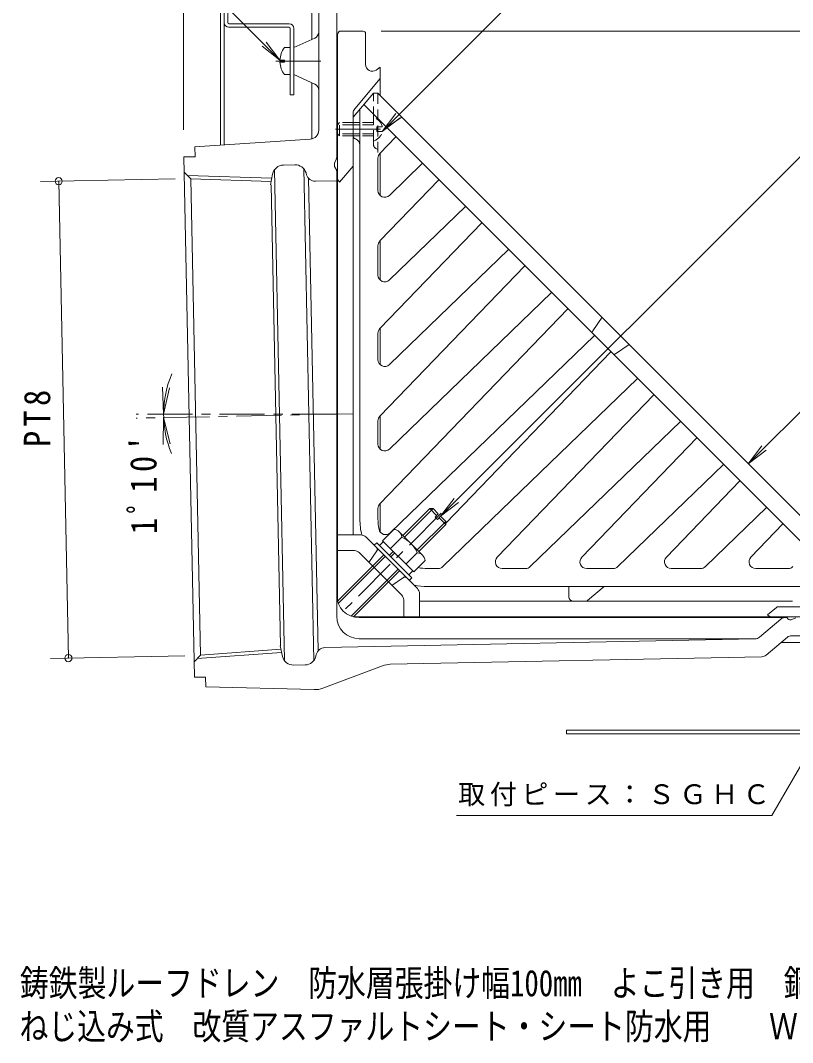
# Model space of a CAD drawing. Units: millimetres at full size, sheet at 1:4; details may follow other scales. Extents: x -507 to 541, y -549 to 538.
# Drawn here: x -337.7 to 5.1, y -549.4 to -95.7 of the extents above; entities that cross this region are included whole.
import ezdxf
from ezdxf.enums import TextEntityAlignment as Align

# ---------------------------------------------------------------- set-up
doc = ezdxf.new("R2010")
doc.units = ezdxf.units.MM
doc.header["$LTSCALE"] = 4
doc.header["$PDMODE"] = 32
doc.header["$PDSIZE"] = 3.2
for name, pattern in [('CHAIN1', [8, 5, -1, 1, -1]), ('DASHED1', [1.8, 1.2, -0.6]), ('DASHED2', [3, 2, -1])]:
    doc.linetypes.add(name, pattern=pattern)
for name, color, linetype, lineweight in [('0-0_通り芯', 4, 'Continuous', 9), ('0-1_躯体', 6, 'Continuous', 9), ('0-2_仕上', 3, 'Continuous', 9), ('0-4_その他', 7, 'Continuous', 9), ('0-5_寸法', 7, 'Continuous', 9), ('0-8', 2, 'Continuous', 9), ('0-A', 2, 'Continuous', 9), ('0-F', 7, 'CHAIN1', 9)]:
    doc.layers.add(name, color=color, linetype=linetype, lineweight=lineweight)
doc.layers.add('F-5_F-5ﾚｲﾔ', color=2, linetype='Continuous')
doc.styles.add('ＭＳ ゴシック', font='')
doc.styles.get('ＭＳ ゴシック').set_extended_font_data('MS Gothic')

msp = doc.modelspace()

# ---------------------------------------------------------------- linework, layer by layer
at = {"layer": '0-0_通り芯'}
for p, q in [((-208.272, -104.148), (-208.272, -53.785)), ((-197.272, -156.89), (-197.272, -55.785)), ((-205.272, -144.44), (-205.272, -67.471)), ((-207.03, -103.584), (-216.272, -107.785)), ((-216.272, -119.785), (-216.272, -107.785)), ((-207.03, -123.985), (-216.272, -119.785)), ((-208.272, -148.313), (-208.272, -123.421)), ((-209.004, -148.431), (-260.277, -151.874)), ((-197.272, -156.89), (-198.272, -159.035)), ((-220.496, -379.854), (-224.931, -162.054)), ((-215.817, -159.791), (-220.917, -159.895)), ((-207.493, -379.868), (-211.94, -161.512)), ((-198.272, -159.035), (-198.272, -160.535)), ((-197.272, -162.267), (-198.272, -160.535)), ((-197.272, -360.153), (-197.272, -162.267)), ((-225.728, -163.963), (-226.618, -168.663)), ((-210.911, -163.403), (-210.676, -164.218)), ((-205.58, -375.567), (-209.853, -165.731)), ((-206.751, -167.108), (-197.272, -166.915)), ((-226.433, -168.63), (-222.264, -373.345)), ((-187.272, -360.785), (2.195, -360.785)), ((-9.626, -369.473), (-0.081, -361.464)), ((4.09, -361.785), (3.927, -361.785)), ((6.593, -360.93), (4.839, -361.639)), ((-11.493, -370.174), (-202.537, -374.065)), ((-187.272, -370.153), (-11.19, -370.153)), ((-6.643, -377.414), (2.804, -369.487)), ((43.274, -371.785), (0.065, -371.785)), ((96.042, -368.785), (4.732, -368.785)), ((-221.37, -377.979), (-222.45, -373.32)), ((-206.542, -377.936), (-206.34, -377.112)), ((-8.511, -378.115), (-173.56, -381.476)), ((-216.397, -381.849), (-211.297, -381.745)), ((-203.443, -392.098), (-176.874, -382.113)), ((-207.224, -392.733), (-255.397, -391.466))]:
    msp.add_line(p, q, dxfattribs=at)
at = {"layer": '0-0_通り芯', "linetype": 'CHAIN1'}
for p, q in [((-224.334, -113.785), (-201.404, -113.785)), ((-189.839, -270.285), (-286.275, -272.249)), ((-150.876, -314.437), (-195.658, -359.219))]:
    msp.add_line(p, q, dxfattribs=at)
at = {"layer": '0-0_通り芯', "color": 6}
for p, q in [((-260.277, -151.874), (-260.189, -156.194)), ((-265.188, -156.295), (-260.189, -156.194)), ((-265.188, -156.295), (-260.484, -387.247)), ((-261.989, -166.051), (-265.049, -163.113)), ((-263.58, -164.524), (-226.057, -165.696)), ((-261.989, -166.051), (-257.685, -377.369)), ((-261.989, -166.051), (-226.335, -167.165)), ((-259.212, -378.96), (-221.768, -376.261)), ((-257.685, -377.369), (-222.106, -374.804)), ((-257.685, -377.369), (-260.623, -380.43))]:
    msp.add_line(p, q, dxfattribs=at)
msp.add_lwpolyline([(-260.484, -387.247), (-255.485, -387.146), (-255.397, -391.466)], dxfattribs=at)
at = {"layer": '0-0_通り芯'}
for centre, radius, start, end in [((-208.272, -100.853), 3, 294.44393, 0), ((-208.272, -126.716), 3, 0, 65.55607), ((-209.272, -144.44), 4, 273.84077, 0), ((-196.272, -159.478), 2, 155.004, 180), ((-199.272, -156.447), 2, 335.004, 0), ((-220.816, -164.894), 5, 91.16667, 169.27801), ((-215.715, -164.79), 5, 16.09808, 91.16667), ((-196.272, -159.999), 2, 180, 209.99432), ((-199.272, -162.803), 2, 0, 29.99432), ((-206.833, -163.109), 4, 196.09808, 271.16667), ((-187.272, -350.785), 10, 180, 270), ((-187.272, -360.153), 10, 180, 270), ((1.847, -363.762), 3, 97.05717, 130.00063), ((2.195, -361.785), 1, 29.99821, 90), ((3.927, -360.785), 1, 209.99821, 270), ((4.09, -359.785), 2, 270, 292), ((-11.554, -367.175), 3, 271.16667, 310.00077), ((4.732, -371.785), 3, 90, 130.00034), ((-202.455, -378.064), 4, 91.16667, 166.23525), ((-216.499, -376.85), 5, 193.05532, 271.16667), ((-211.398, -376.746), 5, 271.16667, 346.23525), ((-8.572, -375.116), 3, 271.16667, 310.00061), ((-173.356, -391.474), 10, 91.16667, 110.59524), ((-206.961, -382.737), 10, 268.49256, 290.59524)]:
    msp.add_arc(centre, radius, start, end, dxfattribs=at)
at = {"layer": '0-1_躯体'}
for p, q in [((-196.974, -352.487), (-196.974, -102.771)), ((-196.272, -100.843), (-195.974, -100.487)), ((-185.474, -100.487), (-195.974, -100.487)), ((-184.474, -115.276), (-184.474, -101.487)), ((-189.272, -134.952), (-177.974, -121.487)), ((-189.974, -136.881), (-189.974, -324.046)), ((-177.974, -154.586), (-177.974, -173.471)), ((-195.974, -167.487), (-189.974, -160.337)), ((-196.096, -167.366), (-195.974, -167.487)), ((-177.974, -193.448), (-177.974, -211)), ((-177.974, -232.31), (-177.974, -248.529)), ((-177.974, -271.172), (-177.974, -286.058)), ((-177.974, -310.035), (-177.974, -322.724)), ((-186.525, -324.046), (-196.974, -324.046)), ((-161.412, -347.916), (-184.403, -324.925)), ((-189.424, -331.046), (-196.974, -331.046)), ((-168.412, -350.816), (-187.303, -331.925)), ((-94.275, -351.487), (-94.275, -346.987)), ((-85.857, -353.136), (-78.529, -346.987)), ((-167.533, -352.937), (-167.533, -360.487)), ((-160.533, -350.037), (-160.533, -360.487)), ((5.127, -353.487), (-160.533, -353.487)), ((-2.061, -356.221), (-5.974, -359.504)), ((-1.419, -355.987), (34.292, -355.987)), ((-188.974, -360.487), (60.742, -360.487)), ((-5.974, -359.504), (-5.853, -359.626))]:
    msp.add_line(p, q, dxfattribs=at)
at = {"layer": '0-1_躯体', "linetype": 'DASHED2'}
for p, q in [((-179.393, -331.096), (-182.968, -336.26)), ((-167.583, -342.906), (-172.747, -346.481))]:
    msp.add_line(p, q, dxfattribs=at)
at = {"layer": '0-1_躯体'}
msp.add_lwpolyline([(-179.754, -117.733), (-177.974, -116.487), (-177.974, -128.987)], dxfattribs=at)
for centre, radius, start, end in [((-193.974, -102.771), 3, 140.00002, 180.0007), ((-185.474, -101.487), 1, 0, 90), ((-181.474, -115.276), 3, 180, 304.99745), ((-186.974, -136.881), 3, 140.00058, 180), ((-193.974, -165.245), 3, 180, 224.99933), ((-186.525, -327.046), 3, 44.99976, 90), ((-189.424, -334.046), 3, 44.99965, 90), ((-163.533, -350.037), 3, 0, 45), ((-188.974, -352.487), 8, 180, 186.62801), ((-188.974, -352.487), 8, 186.62801, 186.62803), ((-170.533, -352.937), 3, 0, 45), ((-92.275, -351.487), 2, 180, 270), ((-86.821, -351.987), 1.5, 270, 310.00003), ((-1.419, -356.987), 1, 90, 129.9993), ((-188.974, -352.487), 8, 263.99377, 270), ((-3.731, -357.505), 3, 224.99733, 263.84305)]:
    msp.add_arc(centre, radius, start, end, dxfattribs=at)
at = {"layer": '0-1_躯体', "linetype": 'DASHED2'}
for centre, start, end in [((-180.215, -330.527), 325.30484, 45.00075), ((-167.014, -343.728), 44.99925, 124.69516)]:
    msp.add_arc(centre, 1, start, end, dxfattribs=at)
at = {"layer": '0-2_仕上'}
for p, q in [((-180.974, -127.987), (-189.974, -138.713)), ((-178.974, -127.987), (-180.974, -127.987)), ((-178.974, -127.987), (32.026, -338.987)), ((-186.974, -151.15), (-186.974, -135.138)), ((26.962, -345.237), (-185.224, -133.052)), ((-189.974, -138.713), (-189.974, -147.987)), ((-174.4, -142.721), (-168.368, -138.594)), ((-170.957, -147.319), (-178.132, -154.749)), ((-186.974, -151.15), (-186.974, -316.987)), ((-178.974, -156.833), (-178.974, -171.235)), ((-159.133, -159.142), (-173.89, -173.393)), ((-151.865, -166.411), (-178.132, -193.611)), ((-140.041, -178.234), (-173.89, -210.922)), ((-132.773, -185.503), (-178.132, -232.474)), ((-178.974, -195.695), (-178.974, -208.764)), ((-120.949, -197.326), (-173.89, -248.451)), ((-113.681, -204.595), (-178.132, -271.336)), ((-101.857, -216.418), (-173.89, -285.98)), ((-94.589, -223.686), (-178.132, -310.198)), ((-83.612, -233.509), (-79.485, -227.477)), ((-178.974, -234.558), (-178.974, -246.293)), ((-82.765, -235.51), (-173.473, -323.105)), ((-73.496, -243.625), (-67.464, -239.498)), ((-148.842, -318.886), (-75.497, -242.778)), ((-150.185, -338.145), (-63.674, -254.602)), ((-125.967, -333.903), (-56.405, -261.87)), ((-178.974, -273.42), (-178.974, -283.822)), ((-111.323, -338.145), (-44.582, -273.694)), ((-37.313, -280.962), (-88.438, -333.903)), ((-25.49, -292.786), (-72.461, -338.145)), ((-18.221, -300.054), (-50.909, -333.903)), ((-178.974, -312.282), (-178.974, -316.987)), ((-6.398, -311.878), (-33.598, -338.145)), ((0.871, -319.146), (-13.38, -333.903)), ((-152.269, -338.987), (-156.974, -338.987)), ((-113.407, -338.987), (-123.809, -338.987)), ((-74.545, -338.987), (-86.28, -338.987)), ((-35.682, -338.987), (-48.751, -338.987)), ((3.18, -338.987), (-11.222, -338.987)), ((24.875, -346.987), (-156.974, -346.987))]:
    msp.add_line(p, q, dxfattribs=at)
at = {"layer": '0-2_仕上', "linetype": 'DASHED1'}
for p, q in [((-180.974, -138.737), (-180.974, -127.987)), ((-178.974, -127.987), (-178.974, -156.833)), ((-180.974, -150.751), (-180.974, -149.237)), ((-179.869, -152.54), (-178.974, -152.987))]:
    msp.add_line(p, q, dxfattribs=at)
at = {"layer": '0-2_仕上', "linetype": 'CHAIN1'}
msp.add_line((-197.762, -143.987), (-177.034, -143.987), dxfattribs=at)
at = {"layer": '0-2_仕上'}
for centre, radius, start, end in [((-174.965, -141.896), 1, 225.00101, 304.38219), ((-188.474, -146.906), 1.5, 180, 250.53236), ((-189.974, -151.15), 3, 359.99905, 70.5312), ((-175.974, -156.833), 3, 135.99971, 180), ((-175.974, -171.235), 3, 180, 314.00029), ((-175.974, -195.695), 3, 135.99971, 180), ((-175.974, -208.764), 3, 180, 314.00029), ((-175.974, -234.558), 3, 135.99971, 180), ((-82.787, -234.074), 1, 145.62021, 225), ((-74.061, -242.8), 1, 225, 304.38058), ((-175.974, -246.293), 3, 180, 314.00029), ((-175.974, -273.42), 3, 135.99971, 180), ((-175.974, -283.822), 3, 180, 314.00029), ((-175.974, -312.282), 3, 135.99971, 180), ((-156.974, -316.987), 30, 180, 193.6613), ((-156.974, -316.987), 22, 180, 192.02945), ((-175.557, -320.947), 3, 192.02972, 314.00029), ((-123.809, -335.987), 3, 135.99971, 270), ((-86.28, -335.987), 3, 135.99971, 270), ((-48.751, -335.987), 3, 135.99971, 270), ((-11.222, -335.987), 3, 135.99971, 270), ((-156.974, -316.987), 22, 259.02074, 270), ((-152.269, -335.987), 3, 270, 314.00029), ((-113.407, -335.987), 3, 270, 314.00029), ((-74.545, -335.987), 3, 270, 314.00029), ((-35.682, -335.987), 3, 270, 314.00029), ((3.18, -335.987), 3, 270, 314.00029), ((-156.974, -316.987), 30, 258.5304, 270)]:
    msp.add_arc(centre, radius, start, end, dxfattribs=at)
at = {"layer": '0-2_仕上', "linetype": 'DASHED1'}
msp.add_arc((-178.974, -150.751), 2, 180, 243.43495, dxfattribs=at)
at = {"layer": '0-4_その他'}
for p, q in [((-265.271, 171.021), (-265.271, -144.209)), ((150.994, -100.487), (-177.474, -100.487)), ((-328.726, -167.255), (-268.99, -166.039)), ((-320.728, -167.093), (-316.417, -378.721)), ((-274.138, -270.443), (-274.661, -258.454)), ((-274.138, -270.443), (-271.54, -258.727)), ((-274.111, -272.001), (-274.39, -283.998)), ((-274.111, -272.001), (-271.276, -283.661)), ((-324.416, -378.884), (-264.68, -377.667))]:
    msp.add_line(p, q, dxfattribs=at)
msp.add_arc((-229.054, -270.436), 45.084, 156.63402, 202.7846, dxfattribs=at)
for p in [(-320.728, -167.093), (-316.417, -378.721)]:
    msp.add_point(p, dxfattribs=at)
at = {"layer": '0-5_寸法'}
for p, q in [((-177.067, -144.987), (177.72, 209.799)), ((-151.14, -315.762), (274.672, 110.05)), ((-14.565, -292.515), (274.672, -3.278)), ((-222.46, -113.306), (-269.061, -66.705)), ((-222.46, -113.306), (-230.394, -107.218)), ((-222.46, -113.306), (-228.548, -105.372)), ((-177.067, -144.987), (-170.979, -137.054)), ((-177.067, -144.987), (-169.133, -138.9)), ((-14.565, -292.515), (-8.478, -284.581)), ((-14.565, -292.515), (-6.632, -286.427)), ((-151.14, -315.762), (-145.052, -307.828)), ((-151.14, -315.762), (-143.206, -309.674)), ((34.728, -381.385), (-4.039, -448.531)), ((-144.019, -448.531), (-4.039, -448.531))]:
    msp.add_line(p, q, dxfattribs=at)
at = {"layer": '0-8'}
for p, q in [((-248.872, 101.215), (-248.872, -151.108)), ((-247.271, 101.215), (-247.271, -151.001)), ((-245.671, -96.685), (-245.671, -68.785)), ((-245.171, -97.185), (-218.372, -97.185)), ((-218.372, -98.785), (-245.171, -98.785)), ((-217.872, -99.285), (-217.872, -128.785)), ((-216.272, -99.285), (-216.272, -128.785)), ((-217.872, -128.785), (-216.272, -128.785)), ((-95.272, -410.784), (-95.272, -412.385)), ((-95.272, -410.784), (264.728, -410.784)), ((264.728, -412.384), (-95.272, -412.384))]:
    msp.add_line(p, q, dxfattribs=at)
for centre, radius, start, end in [((-245.171, -96.685), 2.1, 180, 270), ((-245.171, -96.685), 0.5, 180, 270), ((-218.372, -99.285), 2.1, 0, 90), ((-218.372, -99.285), 0.5, 0, 90)]:
    msp.add_arc(centre, radius, start, end, dxfattribs=at)
at = {"layer": '0-A'}
for p, q in [((-220.472, -107.785), (-217.872, -107.785)), ((-222.46, -113.306), (-220.472, -113.306)), ((-220.472, -114.264), (-220.472, -113.306)), ((-222.46, -114.264), (-220.472, -114.264)), ((-220.472, -119.785), (-217.872, -119.785)), ((-195.974, -140.987), (-196.974, -141.987)), ((-186.974, -140.987), (-189.974, -140.987)), ((-186.974, -141.987), (-189.974, -141.987)), ((-186.974, -145.987), (-189.974, -145.987)), ((-186.974, -146.987), (-189.974, -146.987)), ((-167.863, -324.353), (-155.913, -312.403)), ((-167.156, -325.06), (-154.499, -312.403)), ((-155.913, -312.403), (-154.499, -312.403)), ((-152.908, -315.408), (-155.913, -312.403)), ((-152.2, -314.701), (-154.499, -312.403)), ((-153.615, -316.115), (-152.2, -314.701)), ((-152.554, -317.176), (-153.615, -316.115)), ((-152.554, -317.176), (-151.14, -315.762)), ((-148.842, -319.474), (-151.847, -316.469)), ((-148.842, -318.06), (-151.14, -315.762)), ((-171.89, -321.592), (-176.914, -326.616)), ((-161.499, -330.717), (-148.842, -318.06)), ((-160.792, -331.424), (-148.842, -319.474)), ((-148.842, -318.06), (-148.842, -319.474)), ((-163.055, -340.475), (-176.914, -326.616)), ((-168.42, -325.062), (-173.444, -330.086)), ((-169.522, -322.694), (-159.133, -333.083)), ((-180.662, -328.666), (-179.53, -327.535)), ((-163.974, -343.091), (-179.53, -327.535)), ((-178.257, -328.808), (-176.49, -327.04)), ((-173.926, -333.139), (-172.159, -331.371)), ((-173.219, -333.846), (-171.451, -332.078)), ((-161.501, -331.981), (-166.525, -337.005)), ((-158.031, -335.451), (-163.055, -340.475)), ((-196.921, -353.411), (-181.369, -337.859)), ((-196.567, -354.471), (-180.662, -338.566)), ((-165.247, -341.819), (-163.479, -340.051)), ((-190.889, -360.107), (-175.005, -344.223)), ((-165.105, -344.223), (-163.974, -343.091)), ((-189.822, -360.454), (-174.298, -344.93))]:
    msp.add_line(p, q, dxfattribs=at)
at = {"layer": '0-A', "linetype": 'DASHED1'}
for p, q in [((-180.974, -149.237), (-180.974, -138.737)), ((-189.974, -141.987), (-196.974, -141.987)), ((-189.974, -140.987), (-195.974, -140.987)), ((-180.974, -140.987), (-186.974, -140.987)), ((-180.974, -141.987), (-186.974, -141.987)), ((-179.474, -142.987), (-179.474, -144.987)), ((-179.474, -142.987), (-177.067, -142.987)), ((-179.474, -144.987), (-177.067, -144.987)), ((-189.974, -145.987), (-196.974, -145.987)), ((-189.974, -146.987), (-195.974, -146.987)), ((-180.974, -145.987), (-186.974, -145.987)), ((-180.974, -146.987), (-186.974, -146.987))]:
    msp.add_line(p, q, dxfattribs=at)
at = {"layer": '0-A', "linetype": 'DASHED2'}
for p, q in [((-181.369, -337.859), (-176.419, -332.909)), ((-180.662, -338.566), (-175.712, -333.616)), ((-175.005, -344.223), (-170.055, -339.273)), ((-174.298, -344.93), (-169.348, -339.98))]:
    msp.add_line(p, q, dxfattribs=at)
at = {"layer": '0-A', "linetype": 'DASHED1'}
msp.add_lwpolyline([(-196.974, -145.987), (-195.974, -146.987), (-195.974, -140.987)], dxfattribs=at)
at = {"layer": '0-A'}
for centre, radius, start, end in [((-212.472, -113.785), 10, 143.13013, 177.25438), ((-212.472, -113.785), 10, 182.74562, 216.86987), ((-172.217, -325.389), 3.811, 4.92564, 85.07436), ((-174.101, -337.662), 13.822, 24.26926, 65.73074), ((-161.828, -335.778), 3.811, 4.92564, 85.07436)]:
    msp.add_arc(centre, radius, start, end, dxfattribs=at)
at = {"layer": '0-A', "linetype": 'DASHED1'}
for start, end in [(10.58206, 74.6078), (285.3922, 349.41794)]:
    msp.add_arc((-182.42, -143.987), 5.445, start, end, dxfattribs=at)
at = {"layer": '0-F'}
msp.add_line((-197.271, -270.436), (-286.312, -270.436), dxfattribs=at)

# ---------------------------------------------------------------- texts
at = {"layer": '0-4_その他', "color": 2, "char_height": 11.73, "attachment_point": 7, "style": 'ＭＳ ゴシック'}
for s, insert, rotation in [('\\T1.27;\\W0.9;PT8', (-324.299, -285.074), 90), ("\\T1.28;\\W0.9;1ﾟ10'", (-276.804, -323.692), 90.583)]:
    msp.add_mtext(s, dxfattribs=dict(at, insert=insert, rotation=rotation))
at = {"layer": '0-5_寸法', "insert": (-143.362, -444.536), "char_height": 8.798, "attachment_point": 7, "style": 'ＭＳ ゴシック'}
msp.add_mtext('\\T1.17;取付ピース：ＳＧＨＣ', dxfattribs=at)
at = {"layer": 'F-5_F-5ﾚｲﾔ', "style": 'ＭＳ ゴシック', "width": 0.8}
for s, p in [('鋳鉄製ルーフドレン\u3000防水層張掛け幅100mm\u3000よこ引き用\u3000鋼製下地断熱屋根工法用', (-337.924, -532.337)), ('ねじ込み式\u3000改質アスファルトシート・シート防水用\u3000\u3000ＷＨＸＳ－６－２００－５０', (-338.116, -551.524))]:
    msp.add_text(s, height=11.73, dxfattribs=at).set_placement(p, align=Align.BOTTOM_LEFT)

doc.saveas('drawing.dxf')
